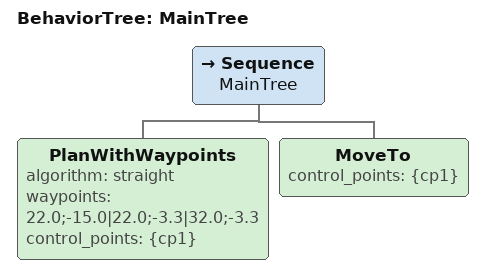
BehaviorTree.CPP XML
<?xml version="1.0"?>

<root BTCPP_format="4" main_tree_to_execute="MainTree">
  <BehaviorTree ID="MainTree">
    <Sequence name="MainTree">
      <PlanWithWaypoints algorithm="straight" waypoints="22.0;-15.0|22.0;-3.3|32.0;-3.3" control_points="{cp1}"/>
      <MoveTo control_points="{cp1}"/>
    </Sequence>
  </BehaviorTree>
</root>
